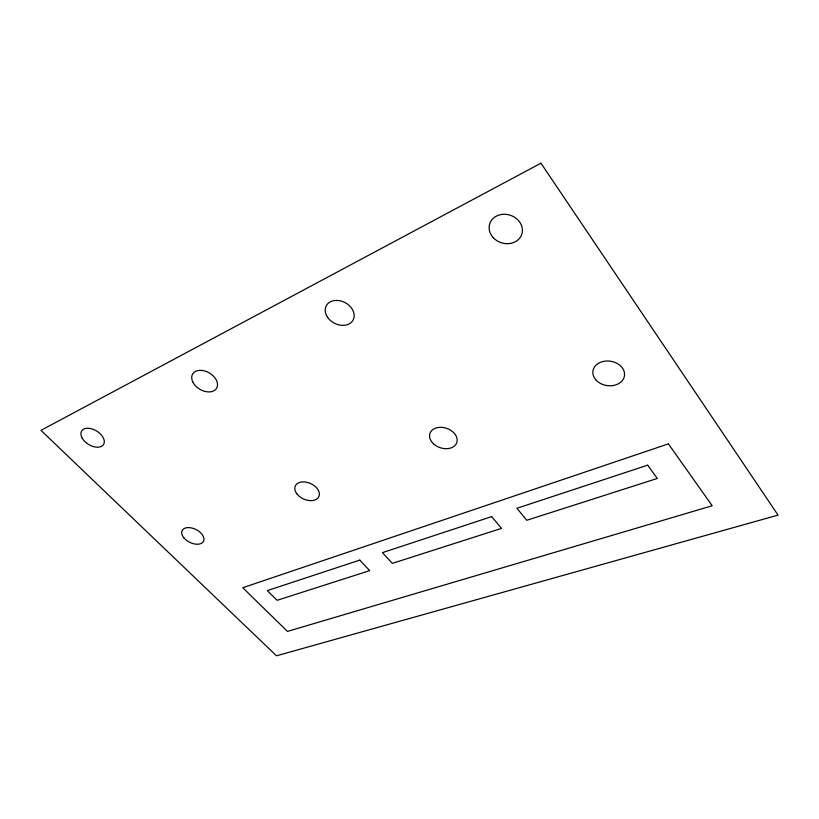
<?xml version="1.0" encoding="UTF-8"?>
<svg xmlns="http://www.w3.org/2000/svg" width="819" height="819" viewBox="0 0 819 819"><rect width="100%" height="100%" fill="white"/><g stroke="black" fill="none" stroke-linecap="round" stroke-linejoin="round"><path stroke-width="1.23" d="M540.939 163.196L40.95 430.354L276.505 655.804L778.05 515.11L540.939 163.196M668.396 443.878L242.782 587.714L287.459 631.408L712.202 505.773L668.396 443.878M359.807 560.104L267.311 590.612L277.098 600.307L369.686 570.638L359.807 560.104M491.687 516.605L382.442 552.641L392.321 563.38L501.556 528.368L491.687 516.605M647.645 465.172L516.912 508.282L526.76 520.29L657.309 478.45L647.645 465.172M493.386 237.817A16.892 14.486 18 0 0 521.621 234.766A16.892 14.486 18 0 0 502.282 214.363A16.892 14.486 18 0 0 493.386 237.817M596.304 380.344A15.94 12.295 8.8 0 0 623.474 378.808A15.94 12.295 8.8 0 0 606.316 361.025A15.94 12.295 8.8 0 0 596.304 380.344M433.486 443.785A14.179 10.207 19 0 0 456.674 442.915A14.179 10.207 19 0 0 439.946 427.323A14.179 10.207 19 0 0 433.486 443.785M327.549 317.24A15.203 11.609 27.9 0 0 352.61 320.853A15.203 11.609 27.9 0 0 338.923 300.583A15.203 11.609 27.9 0 0 327.549 317.24M82.238 438.196A12.869 7.832 31.6 0 0 102.498 445.7A12.869 7.832 31.6 0 0 93.11 429.299A12.869 7.832 31.6 0 0 82.238 438.196M192.762 381.9A13.923 9.449 30.7 0 0 214.967 390.079A13.923 9.449 30.7 0 0 206.142 371.427A13.923 9.449 30.7 0 0 192.762 381.9M184.121 538.114A11.957 7.136 26.6 0 0 203.225 541.779A11.957 7.136 26.6 0 0 191.144 527.856A11.957 7.136 26.6 0 0 184.121 538.114M296.928 493.918A12.94 8.487 24.1 0 0 318.192 497.727A12.94 8.487 24.1 0 0 306.163 482.156A12.94 8.487 24.1 0 0 296.928 493.918"/></g></svg>
